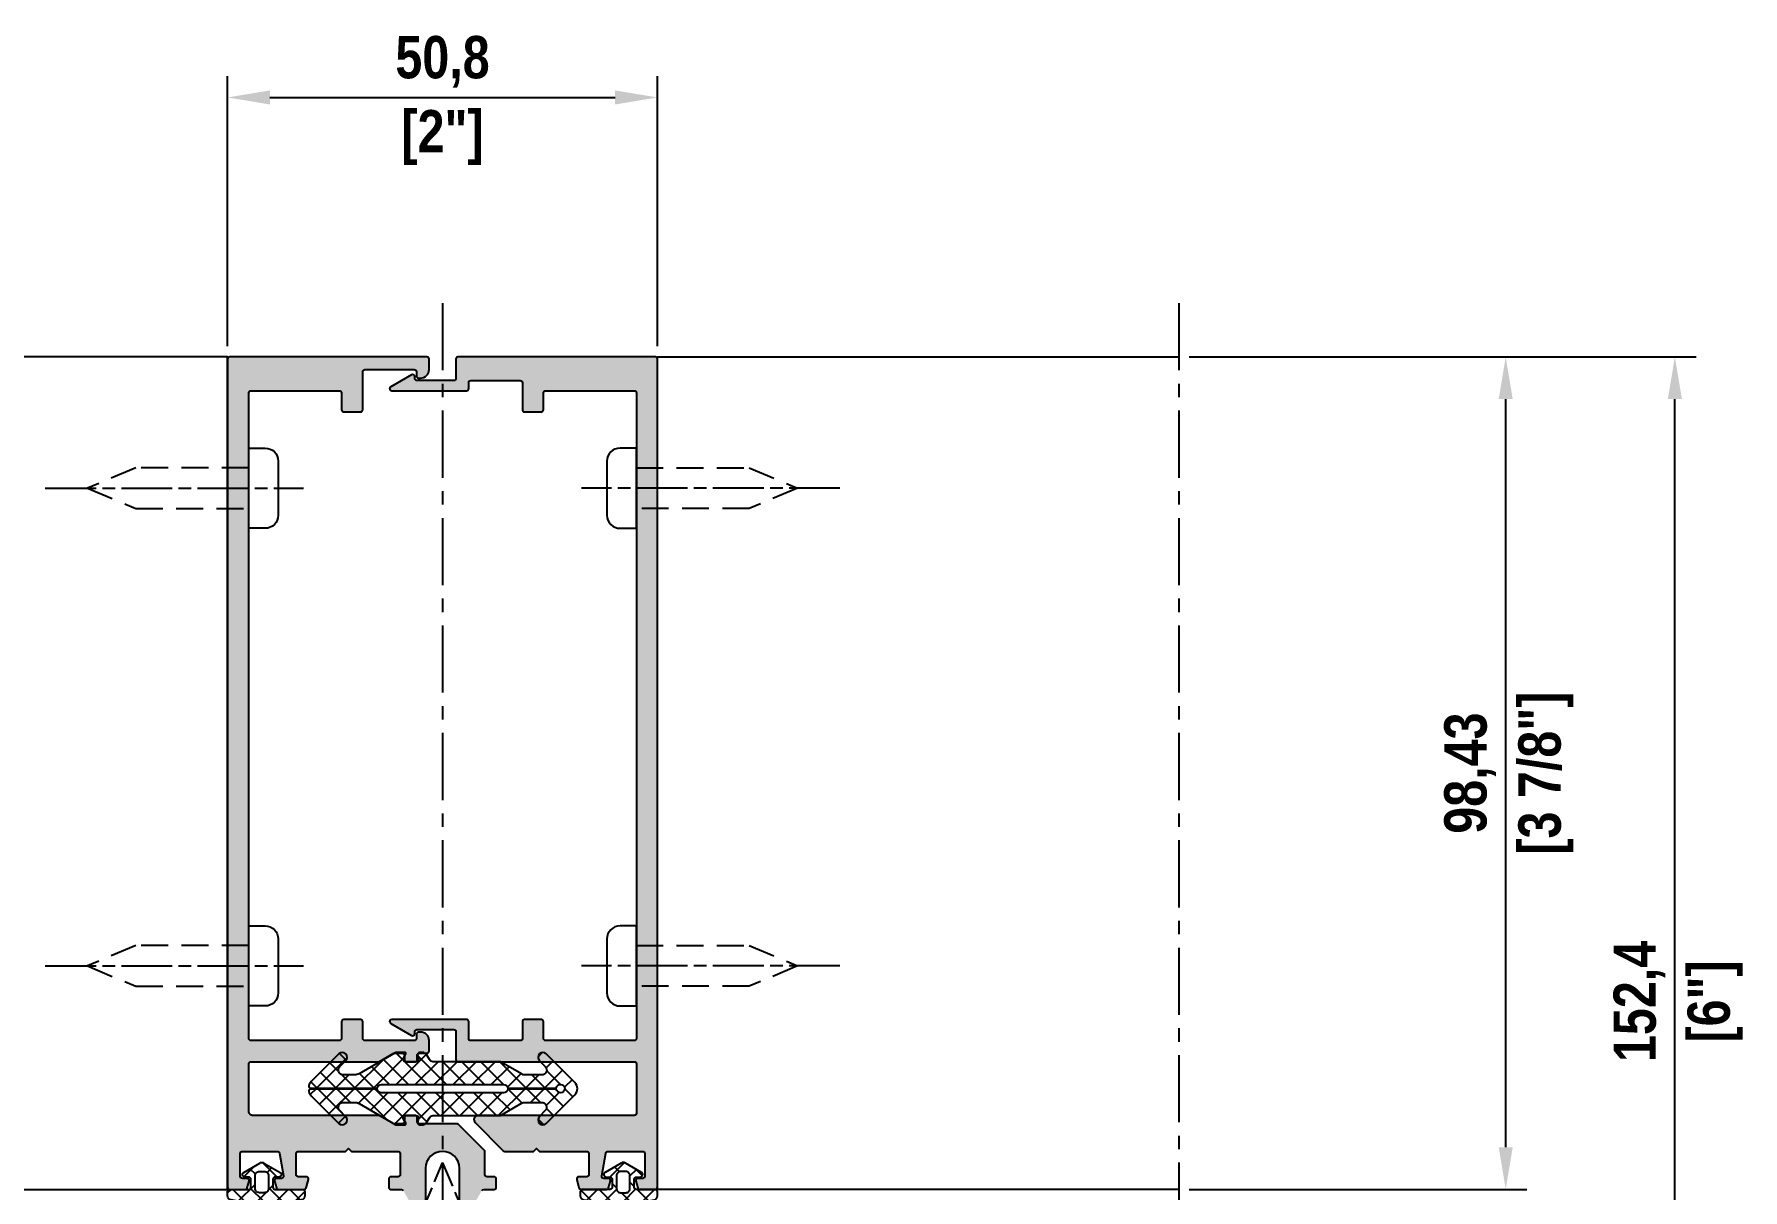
# Model space of a CAD drawing. Header units: millimetres. Extents: x -17234 to -8874, y -2869 to 1211.
# Drawn here: x -13308.9 to -13106.9, y -654.7 to -518.1 of the extents above; entities that cross this region are included whole.
import ezdxf

# ---------------------------------------------------------------- set-up
doc = ezdxf.new("R2010")
doc.units = ezdxf.units.MM
for name, pattern in [('ACAD_ISO07W100', [3, 0, -3]), ('AM_ISO02W050x2', [3.75, 3, -0.75]), ('AM_ISO08W050x2', [9, 6, -0.75, 1.5, -0.75]), ('CENTER', [50.8, 31.75, -6.35, 6.35, -6.35]), ('DASHED2', [9.525, 6.35, -3.175])]:
    doc.linetypes.add(name, pattern=pattern)
doc.layers.get('Defpoints').update_dxf_attribs({"linetype": 'ACAD_ISO07W100', "true_color": 0x105689})
for name, color, linetype in [('Centerline', 6, 'CENTER'), ('Dim', 5, 'Continuous'), ('Gasket EPDM', 32, 'Continuous'), ('Gasket Silicone', 20, 'Continuous'), ('Profile', 1, 'Continuous'), ('Profile View', 9, 'Continuous'), ('Screw', 9, 'Continuous')]:
    doc.layers.add(name, color=color, linetype=linetype)
doc.styles.add('TXT', font='techb___.ttf')
doc.dimstyles.new('ISO-25$0', dxfattribs={"dimtxt": 2.5, "dimasz": 2.5, "dimexe": 1.25, "dimexo": 0.625, "dimtad": 1, "dimtxsty": 'TXT', "dimcen": 2.5, "dimclrd": 5, "dimclre": 5, "dimclrt": 2, "dimadec": 0, "dimazin": 0, "dimtfac": 1, "dimtmove": 0, "dimatfit": 3, "dimfxl": 1, "dimarcsym": 0})

# ---------------------------------------------------------------- blocks, each defined once
blk = doc.blocks.new('*D39')
at = {"layer": 'Defpoints', "color": 0, "transparency": 16777216}
for p in [(-13173.6, -556.26), (-13134.96, -556.26), (-13173.6, -654.69)]:
    blk.add_point(p, dxfattribs=at)
at = {"layer": 'Dim', "color": 5, "lineweight": -2, "transparency": 16777216}
for p, q in [((-13172.35, -556.26), (-13132.46, -556.26)), ((-13134.96, -649.69), (-13134.96, -561.26)), ((-13172.35, -654.69), (-13132.46, -654.69))]:
    blk.add_line(p, q, dxfattribs=at)
at = {"layer": 'Dim', "color": 5, "transparency": 16777216}
for points in [[(-13135.79, -561.26), (-13134.13, -561.26), (-13134.96, -556.26)], [(-13135.79, -649.69), (-13134.13, -649.69), (-13134.96, -654.69)]]:
    blk.add_solid(points, dxfattribs=at)
at = {"layer": 'Dim', "color": 2, "transparency": 16777216, "char_height": 5, "attachment_point": 5, "rotation": 90, "style": 'TXT'}
for s, insert in [('[3 7/8"]', (-13130.21, -605.47)), ('98,43', (-13139.16, -605.47))]:
    blk.add_mtext(s, dxfattribs=dict(at, insert=insert))
blk = doc.blocks.new('*D40')
at = {"layer": 'Defpoints', "color": 0, "transparency": 16777216}
for p in [(-13173.6, -556.26), (-13114.97, -556.26), (-13236.7, -708.66)]:
    blk.add_point(p, dxfattribs=at)
at = {"layer": 'Dim', "color": 5, "lineweight": -2, "transparency": 16777216}
for p, q in [((-13172.35, -556.26), (-13112.47, -556.26)), ((-13114.97, -703.66), (-13114.97, -561.26)), ((-13235.45, -708.66), (-13112.47, -708.66))]:
    blk.add_line(p, q, dxfattribs=at)
at = {"layer": 'Dim', "color": 5, "transparency": 16777216}
for points in [[(-13115.8, -561.26), (-13114.14, -561.26), (-13114.97, -556.26)], [(-13115.8, -703.66), (-13114.14, -703.66), (-13114.97, -708.66)]]:
    blk.add_solid(points, dxfattribs=at)
at = {"layer": 'Dim', "color": 2, "transparency": 16777216, "char_height": 5, "attachment_point": 5, "rotation": 90, "style": 'TXT'}
for s, insert in [('152,4', (-13119.16, -632.46)), ('[6"]', (-13110.22, -632.46))]:
    blk.add_mtext(s, dxfattribs=dict(at, insert=insert))
blk = doc.blocks.new('*D57')
at = {"layer": 'Defpoints', "color": 0, "transparency": 16777216}
for p in [(-13235.2, -525.59), (-13286, -556.26), (-13235.2, -556.26)]:
    blk.add_point(p, dxfattribs=at)
at = {"layer": 'Dim', "color": 5, "lineweight": -2, "transparency": 16777216}
for p, q in [((-13286, -555.01), (-13286, -523.09)), ((-13235.2, -555.01), (-13235.2, -523.09)), ((-13281, -525.59), (-13240.2, -525.59))]:
    blk.add_line(p, q, dxfattribs=at)
at = {"layer": 'Dim', "color": 5, "transparency": 16777216}
for points in [[(-13281, -524.76), (-13281, -526.42), (-13286, -525.59)], [(-13240.2, -524.76), (-13240.2, -526.42), (-13235.2, -525.59)]]:
    blk.add_solid(points, dxfattribs=at)
at = {"layer": 'Dim', "color": 2, "transparency": 16777216, "char_height": 5, "attachment_point": 5, "style": 'TXT'}
for s, insert in [('50,8', (-13260.6, -521.39)), ('[2"]', (-13260.6, -530.34))]:
    blk.add_mtext(s, dxfattribs=dict(at, insert=insert))
blk = doc.blocks.new('MG - 01')
at = {"layer": 'Gasket EPDM', "ltscale": 0.5}
h = blk.add_hatch(dxfattribs=at)
h.set_pattern_fill('ANSI37', color=5, scale=0.5, style=0)
h.set_pattern_definition([(45, (16912.4464, 578.634), (-1.12253202, 1.12253202), []), (135, (16912.4464, 578.634), (-1.12253202, -1.12253202), [])])
edge = h.paths.add_edge_path()
edge.add_arc((6.62, -5.81), 1, 90, 120)
edge.add_line((6.12, -4.94), (1.84, -7.42))
edge.add_arc((1.69, -7.17), 0.286, 270, 300, ccw=False)
edge.add_line((1.69, -7.45), (0.7, -7.45))
edge.add_arc((0.7, -7.34), 0.115, 150, 270, ccw=False)
edge.add_line((0.6, -7.28), (0.88, -6.8))
edge.add_arc((0.63, -6.65), 0.286, 330, 450)
edge.add_line((0.63, -6.37), (-0.63, -6.37))
edge.add_arc((-0.63, -6.65), 0.286, 90, 195)
edge.add_line((-0.91, -6.73), (-0.8, -7.14))
edge.add_arc((-1.04, -7.2), 0.25, -90, 15, ccw=False)
edge.add_line((-1.04, -7.45), (-1.42, -7.45))
edge.add_arc((-1.42, -6.95), 0.5, 210, 270, ccw=False)
edge.add_line((-1.85, -7.2), (-2.19, -6.62))
edge.add_arc((-2.62, -6.87), 0.5, 30, 90)
edge.add_line((-2.62, -6.37), (-10.58, -6.37))
edge.add_line((-10.58, -6.37), (-13.15, -4.88))
edge.add_arc((-13.43, -5.38), 0.573, 60, 90)
edge.add_line((-13.43, -4.81), (-15.48, -4.81))
edge.add_arc((-15.48, -5.38), 0.573, 90, 225)
edge.add_line((-15.89, -5.78), (-15.2, -6.48))
edge.add_arc((-15.6, -6.88), 0.573, -135, 45, ccw=False)
edge.add_line((-16.01, -7.29), (-19.39, -3.9))
edge.add_arc((-18.67, -3.18), 1.01, 135.1663, 224.8337, ccw=False)
edge.add_line((-19.39, -2.47), (-16.01, 0.92))
edge.add_arc((-15.6, 0.52), 0.573, -45, 135, ccw=False)
edge.add_line((-15.2, 0.11), (-15.89, -0.58))
edge.add_arc((-15.48, -0.99), 0.573, 135, 270)
edge.add_line((-15.48, -1.56), (-13.43, -1.56))
edge.add_arc((-13.43, -0.99), 0.573, 270, 300)
edge.add_line((-13.15, -1.48), (-10.58, 0))
edge.add_line((-10.58, 0), (-2.62, 0))
edge.add_arc((-2.62, 0.5), 0.5, 270, 330)
edge.add_line((-2.19, 0.25), (-1.85, 0.84))
edge.add_arc((-1.42, 0.59), 0.5, 90, 150, ccw=False)
edge.add_line((-1.42, 1.09), (-1.04, 1.09))
edge.add_arc((-1.04, 0.84), 0.25, -15, 90, ccw=False)
edge.add_line((-0.8, 0.77), (-0.91, 0.36))
edge.add_arc((-0.63, 0.29), 0.286, 165, 270)
edge.add_line((-0.63, 0), (0.63, 0))
edge.add_arc((0.63, 0.29), 0.286, 270, 390)
edge.add_line((0.88, 0.43), (0.6, 0.92))
edge.add_arc((0.7, 0.97), 0.115, 90, 210, ccw=False)
edge.add_line((0.7, 1.09), (1.69, 1.09))
edge.add_arc((1.69, 0.8), 0.286, 60, 90, ccw=False)
edge.add_line((1.84, 1.05), (6.12, -1.43))
edge.add_arc((6.62, -0.56), 1, 240, 270)
edge.add_line((6.62, -1.56), (7.99, -1.56))
edge.add_arc((7.99, -0.99), 0.573, 270, 405)
edge.add_line((8.39, -0.58), (7.7, 0.11))
edge.add_arc((8.1, 0.52), 0.573, 45, 225, ccw=False)
edge.add_line((8.51, 0.92), (11.77, -2.34))
edge.add_arc((11.06, -3.05), 1, 12.819, 45, ccw=False)
edge.add_arc((11.79, -2.88), 0.25, -90, 12.819, ccw=False)
edge.add_line((11.79, -3.13), (3.96, -3.13))
edge.add_arc((3.47, -3.18), 0.498, 5.7392, 90)
edge.add_line((3.47, -2.69), (-10.97, -2.69))
edge.add_arc((-10.97, -3.18), 0.498, 90, 174.2608)
edge.add_line((-11.46, -3.13), (-17.19, -3.13))
edge.add_arc((-17.68, -3.18), 0.5, 5.7152, 354.2848)
edge.add_line((-17.19, -3.23), (-11.46, -3.23))
edge.add_arc((-10.97, -3.18), 0.498, 185.7392, 270)
edge.add_line((-10.97, -3.68), (3.47, -3.68))
edge.add_arc((3.47, -3.18), 0.498, 270, 354.2608)
edge.add_line((3.96, -3.23), (11.79, -3.23))
edge.add_arc((11.79, -3.48), 0.25, -12.819, 90, ccw=False)
edge.add_arc((11.06, -3.32), 1, 315, 347.181, ccw=False)
edge.add_line((11.77, -4.02), (8.51, -7.29))
edge.add_arc((8.1, -6.88), 0.573, 135, 315, ccw=False)
edge.add_line((7.7, -6.48), (8.39, -5.78))
edge.add_arc((7.99, -5.38), 0.573, 315, 450)
edge.add_line((7.99, -4.81), (6.62, -4.81))
blk.add_lwpolyline([(6.62, -4.81, 0.131652), (6.12, -4.94), (1.84, -7.42, -0.131652), (1.69, -7.45), (0.7, -7.45, -0.57735), (0.6, -7.28), (0.88, -6.8, 0.57735), (0.63, -6.37), (-0.63, -6.37, 0.493145), (-0.91, -6.73), (-0.8, -7.14, -0.493145), (-1.04, -7.45), (-1.42, -7.45, -0.267949), (-1.85, -7.2), (-2.19, -6.62, 0.267949), (-2.62, -6.37), (-10.58, -6.37), (-13.15, -4.88, 0.131652), (-13.43, -4.81), (-15.48, -4.81, 0.668179), (-15.89, -5.78), (-15.2, -6.48, -1), (-16.01, -7.29), (-19.39, -3.9, -0.412514), (-19.39, -2.47), (-16.01, 0.92, -1), (-15.2, 0.11), (-15.89, -0.58, 0.668179), (-15.48, -1.56), (-13.43, -1.56, 0.131652), (-13.15, -1.48), (-10.58, 0), (-2.62, 0, 0.267949), (-2.19, 0.25), (-1.85, 0.84, -0.267949), (-1.42, 1.09), (-1.04, 1.09, -0.493145), (-0.8, 0.77), (-0.91, 0.36, 0.493145), (-0.63, 0), (0.63, 0, 0.57735), (0.88, 0.43), (0.6, 0.92, -0.57735), (0.7, 1.09), (1.69, 1.09, -0.131652), (1.84, 1.05), (6.12, -1.43, 0.131652), (6.62, -1.56), (7.99, -1.56), (7.99, -1.56, 0.668179), (8.39, -0.58), (7.7, 0.11, -1), (8.51, 0.92), (11.77, -2.34, -0.141346), (12.04, -2.83, -0.481369), (11.79, -3.13), (3.96, -3.13, 0.38517), (3.47, -2.69), (-10.97, -2.69, 0.38517), (-11.46, -3.13), (-17.19, -3.13, 20.033816), (-17.19, -3.23), (-11.46, -3.23, 0.38517), (-10.97, -3.68), (3.47, -3.68, 0.38517), (3.96, -3.23), (11.79, -3.23, -0.481369), (12.04, -3.54, -0.141346), (11.77, -4.02), (8.51, -7.29, -1), (7.7, -6.48), (8.39, -5.78, 0.668179), (7.99, -4.81), (7.99, -4.81)], format="xyb", close=True, dxfattribs=at)
blk = doc.blocks.new('GG - 01')
at = {"layer": 'Gasket EPDM', "ltscale": 0.5}
h = blk.add_hatch(dxfattribs=at)
h.set_pattern_fill('ANSI37', color=5, scale=0.5, style=0)
h.set_pattern_definition([(45, (16923.136, 487.5036), (-1.12253202, 1.12253202), []), (135, (16923.136, 487.5036), (-1.12253202, -1.12253202), [])])
edge = h.paths.add_edge_path(flags=16)
edge.add_arc((-2.46, -4.83), 1, -90, 0, ccw=False)
edge.add_line((-2.46, -5.83), (-4.47, -5.83))
edge.add_arc((-4.47, -4.83), 1, 180, 270, ccw=False)
edge.add_line((-5.47, -4.83), (-5.47, -3.8))
edge.add_arc((-4.47, -3.8), 1, 90, 180, ccw=False)
edge.add_line((-4.47, -2.8), (-2.46, -2.8))
edge.add_arc((-2.46, -3.8), 1, 0, 90, ccw=False)
edge.add_line((-1.46, -3.8), (-1.46, -4.83))
edge = h.paths.add_edge_path()
edge.add_arc((-8, -7.46), 0.5, 300, 420)
edge.add_line((-7.75, -7.03), (-8.48, -6.6))
edge.add_arc((-8.23, -6.17), 0.5, 120, 240, ccw=False)
edge.add_line((-8.48, -5.74), (-7.75, -5.31))
edge.add_arc((-8, -4.88), 0.5, 300, 420)
edge.add_line((-7.75, -4.45), (-8.48, -4.03))
edge.add_arc((-8.23, -3.59), 0.5, 120, 240, ccw=False)
edge.add_line((-8.48, -3.16), (-7.75, -2.74))
edge.add_arc((-8, -2.3), 0.5, 300, 420)
edge.add_line((-7.75, -1.87), (-8.87, -1.22))
edge.add_arc((-8.75, -1), 0.25, 180, 240, ccw=False)
edge.add_line((-9, -1), (-9, 0))
edge.add_arc((-8.5, 0), 0.5, 75, 180, ccw=False)
edge.add_line((-8.37, 0.48), (-7.53, 0.26))
edge.add_arc((-7.47, 0.5), 0.25, 255, 270)
edge.add_line((-7.47, 0.25), (-1.91, 0.25))
edge.add_arc((-1.91, 0), 0.25, 0, 90, ccw=False)
edge.add_line((-1.66, 0), (-1.66, -1.36))
edge.add_arc((-1.56, -1.36), 0.1, 180, 350)
edge.add_line((-1.46, -1.37), (-1.24, -0.16))
edge.add_arc((-0.75, -0.25), 0.5, 90, 170, ccw=False)
edge.add_line((-0.75, 0.25), (-0.25, 0.25))
edge.add_arc((-0.25, 0), 0.25, 0, 90, ccw=False)
edge.add_line((0, 0), (0, -2.25))
edge.add_arc((0.25, -2.25), 0.25, 180, 270)
edge.add_line((0.25, -2.5), (1.2, -2.5))
edge.add_arc((1.2, -2.24), 0.258, 269.7084, 358.2435)
edge.add_line((1.46, -2.25), (1.46, -1.8))
edge.add_arc((1.76, -1.8), 0.3, 30, 180, ccw=False)
edge.add_line((2.02, -1.65), (3.12, -3.55))
edge.add_arc((2.69, -3.8), 0.5, -30, 30, ccw=False)
edge.add_line((3.12, -4.05), (2.02, -5.95))
edge.add_arc((1.76, -5.8), 0.3, 180, 330, ccw=False)
edge.add_line((1.46, -5.8), (1.46, -5.35))
edge.add_arc((1.2, -5.36), 0.258, 1.7565, 90.2916)
edge.add_line((1.2, -5.1), (0.25, -5.1))
edge.add_arc((0.25, -5.35), 0.25, 90, 180)
edge.add_line((0, -5.35), (0, -8.63))
edge.add_arc((-0.25, -8.63), 0.25, -90, 0, ccw=False)
edge.add_line((-0.25, -8.88), (-0.75, -8.88))
edge.add_arc((-0.75, -8.38), 0.5, 190, 270, ccw=False)
edge.add_line((-1.24, -8.46), (-1.46, -7.25))
edge.add_arc((-1.56, -7.27), 0.1, 10, 180)
edge.add_line((-1.66, -7.27), (-1.66, -8.63))
edge.add_arc((-1.91, -8.63), 0.25, -90, 0, ccw=False)
edge.add_line((-1.91, -8.88), (-5.1, -8.88))
edge.add_arc((-5.1, -9.38), 0.5, 90, 180)
edge.add_line((-5.6, -9.38), (-5.6, -16.31))
edge.add_arc((-7.8, -16.31), 2.2, 300, 360, ccw=False)
edge.add_line((-6.7, -18.21), (-7.58, -18.72))
edge.add_arc((-7.88, -18.2), 0.6, 120, 300, ccw=False)
edge.add_line((-8.18, -17.68), (-7.3, -17.17))
edge.add_arc((-7.8, -16.31), 1, 300, 360)
edge.add_line((-6.8, -16.31), (-6.8, -9.38))
edge.add_arc((-7.3, -9.38), 0.5, 360, 450)
edge.add_line((-7.3, -8.88), (-7.32, -8.88))
edge.add_arc((-7.32, -9.38), 0.5, 90, 120)
edge.add_line((-7.57, -8.94), (-8.25, -9.33))
edge.add_arc((-8.5, -8.9), 0.5, 120, 300, ccw=False)
edge.add_line((-8.75, -8.47), (-7.75, -7.89))
edge = h.paths.add_edge_path(flags=16)
edge.add_arc((1.62, -4.1), 0.5, -90, 0, ccw=False)
edge.add_line((1.62, -4.6), (0.11, -4.6))
edge.add_arc((0.11, -4.1), 0.5, 180, 270, ccw=False)
edge.add_line((-0.39, -4.1), (-0.39, -3.5))
edge.add_arc((0.11, -3.5), 0.5, 90, 180, ccw=False)
edge.add_line((0.11, -3), (1.62, -3))
edge.add_arc((1.62, -3.5), 0.5, 0, 90, ccw=False)
edge.add_line((2.12, -3.5), (2.12, -4.1))
blk.add_lwpolyline([(-7.75, -7.89, 0.57735), (-7.75, -7.03), (-8.48, -6.6, -0.57735), (-8.48, -5.74), (-7.75, -5.31, 0.57735), (-7.75, -4.45), (-8.48, -4.03, -0.57735), (-8.48, -3.16), (-7.75, -2.74, 0.57735), (-7.75, -1.87), (-8.87, -1.22, -0.267949), (-9, -1), (-9, 0), (-9, 0, -0.493145), (-8.37, 0.48), (-7.53, 0.26, 0.065543), (-7.47, 0.25), (-1.91, 0.25, -0.414214), (-1.66, 0), (-1.66, -1.36, 0.916331), (-1.46, -1.37), (-1.24, -0.16, -0.36397), (-0.75, 0.25), (-0.25, 0.25, -0.414214), (0, 0), (0, -2.25, 0.414214), (0.25, -2.5), (1.2, -2.5, 0.406745), (1.46, -2.25), (1.46, -1.8, -0.767327), (2.02, -1.65), (3.12, -3.55, -0.267949), (3.12, -4.05), (2.02, -5.95, -0.767327), (1.46, -5.8), (1.46, -5.35, 0.406745), (1.2, -5.1), (0.25, -5.1, 0.414214), (0, -5.35), (0, -8.63, -0.414214), (-0.25, -8.88), (-0.75, -8.88, -0.36397), (-1.24, -8.46), (-1.46, -7.25, 0.916331), (-1.66, -7.27), (-1.66, -8.63, -0.414214), (-1.91, -8.88), (-5.1, -8.88, 0.414214), (-5.6, -9.38), (-5.6, -16.31, -0.267949), (-6.7, -18.21), (-7.58, -18.72, -1), (-8.18, -17.68), (-7.3, -17.17, 0.267949), (-6.8, -16.31), (-6.8, -9.38, 0.414214), (-7.3, -8.88), (-7.32, -8.88, 0.131652), (-7.57, -8.94), (-8.25, -9.33, -1), (-8.75, -8.47), (-8.75, -8.47), (-7.75, -7.89, 0.267949)], format="xyb", dxfattribs=at)
for points in [[(-1.46, -4.83, -0.414214), (-2.46, -5.83), (-4.47, -5.83, -0.414214), (-5.47, -4.83), (-5.47, -3.8, -0.414214), (-4.47, -2.8), (-2.46, -2.8, -0.414214), (-1.46, -3.8)], [(2.12, -4.1, -0.414214), (1.62, -4.6), (0.11, -4.6, -0.414214), (-0.39, -4.1), (-0.39, -3.5, -0.414214), (0.11, -3), (1.62, -3, -0.414214), (2.12, -3.5)]]:
    blk.add_lwpolyline(points, format="xyb", close=True, dxfattribs=at)

msp = doc.modelspace()

# ---------------------------------------------------------------- hatches: boundary and pattern name
at = {"layer": 'Gasket Silicone', "ltscale": 0.5}
h = msp.add_hatch(color=1, dxfattribs=at)
h.dxf.hatch_style = 1
edge = h.paths.add_edge_path()
edge.add_line((-13272.062, -650.186), (-13271.709, -649.832))
edge.add_line((-13271.709, -649.832), (-13271.355, -650.186))
edge.add_arc((-13271.355, -649.936), 0.25, 269.98645, 270)
edge.add_line((-13271.355, -650.186), (-13265.846, -650.186))
edge.add_arc((-13265.846, -650.436), 0.25, 0, 90, ccw=False)
edge.add_line((-13265.596, -650.436), (-13265.596, -652.936))
edge.add_arc((-13265.846, -652.936), 0.25, -90, 0, ccw=False)
edge.add_line((-13265.846, -653.186), (-13266.696, -653.186))
edge.add_arc((-13266.696, -653.436), 0.25, 90, 180)
edge.add_line((-13266.946, -653.436), (-13266.946, -654.436))
edge.add_arc((-13266.696, -654.436), 0.25, 180, 270)
edge.add_line((-13266.696, -654.686), (-13265.458, -654.686))
edge.add_arc((-13265.458, -654.936), 0.25, 30, 90, ccw=False)
edge.add_line((-13265.241, -654.811), (-13264.612, -655.9))
edge.add_arc((-13264.829, -656.025), 0.25, 0, 30, ccw=False)
edge.add_line((-13264.579, -656.025), (-13264.579, -656.913))
edge.add_arc((-13264.829, -656.913), 0.25, -90, 0, ccw=False)
edge.add_line((-13264.829, -657.163), (-13264.946, -657.163))
edge.add_arc((-13264.946, -657.413), 0.25, 90, 180)
edge.add_line((-13265.196, -657.413), (-13265.196, -663.472))
edge.add_arc((-13264.946, -663.472), 0.25, 180, 210)
edge.add_line((-13265.163, -663.597), (-13264.612, -664.55))
edge.add_arc((-13264.829, -664.675), 0.25, 0, 30, ccw=False)
edge.add_line((-13264.579, -664.675), (-13264.579, -665.56))
edge.add_arc((-13264.829, -665.56), 0.25, -90, 0, ccw=False)
edge.add_line((-13264.829, -665.81), (-13264.929, -665.81))
edge.add_arc((-13264.929, -666.06), 0.25, 90, 180)
edge.add_line((-13265.179, -666.06), (-13265.179, -667.054))
edge.add_arc((-13264.929, -667.054), 0.25, 180, 210.00001)
edge.add_line((-13265.145, -667.179), (-13264.145, -668.911))
edge.add_arc((-13263.929, -668.786), 0.25, 210, 270)
edge.add_line((-13263.929, -669.036), (-13260.95, -669.036))
edge.add_line((-13260.95, -669.036), (-13260.596, -668.682))
edge.add_line((-13260.596, -668.682), (-13260.242, -669.036))
edge.add_line((-13260.242, -669.036), (-13257.263, -669.036))
edge.add_arc((-13257.263, -668.786), 0.25, 270, 330)
edge.add_line((-13257.047, -668.911), (-13256.047, -667.179))
edge.add_arc((-13256.263, -667.054), 0.25, 330, 360)
edge.add_line((-13256.013, -667.054), (-13256.013, -666.06))
edge.add_arc((-13256.263, -666.06), 0.25, 0, 90)
edge.add_line((-13256.263, -665.81), (-13256.363, -665.81))
edge.add_arc((-13256.363, -665.56), 0.25, 180, 270, ccw=False)
edge.add_line((-13256.613, -665.56), (-13256.613, -664.672))
edge.add_arc((-13256.363, -664.672), 0.25, 150, 180, ccw=False)
edge.add_line((-13256.58, -664.547), (-13256.03, -663.594))
edge.add_arc((-13256.246, -663.469), 0.25, 330, 360)
edge.add_line((-13255.996, -663.469), (-13255.996, -657.413))
edge.add_arc((-13256.246, -657.413), 0.25, 0, 90)
edge.add_line((-13256.246, -657.163), (-13256.363, -657.163))
edge.add_arc((-13256.363, -656.913), 0.25, 180, 270, ccw=False)
edge.add_line((-13256.613, -656.913), (-13256.613, -656.025))
edge.add_arc((-13256.363, -656.025), 0.25, 150, 180, ccw=False)
edge.add_line((-13256.58, -655.9), (-13255.951, -654.811))
edge.add_arc((-13255.735, -654.936), 0.25, 90, 150, ccw=False)
edge.add_line((-13255.735, -654.686), (-13254.496, -654.686))
edge.add_arc((-13254.496, -654.436), 0.25, 270, 360)
edge.add_line((-13254.246, -654.436), (-13254.246, -653.436))
edge.add_arc((-13254.496, -653.436), 0.25, 0, 90)
edge.add_line((-13254.496, -653.186), (-13255.346, -653.186))
edge.add_arc((-13255.346, -652.936), 0.25, 180, 270, ccw=False)
edge.add_line((-13255.596, -652.936), (-13255.594, -650.216))
edge.add_arc((-13255.844, -650.215), 0.25, 359.94922, 405)
edge.add_line((-13255.667, -650.039), (-13258.697, -647.009))
edge.add_arc((-13258.873, -647.186), 0.25, 45, 90)
edge.add_line((-13258.873, -646.936), (-13263.346, -646.936))
edge.add_arc((-13263.324, -646.664), 0.273, 181.95567, 265.27416, ccw=False)
edge.add_line((-13263.596, -646.673), (-13263.596, -646.186))
edge.add_arc((-13263.846, -646.186), 0.25, 360, 450)
edge.add_line((-13263.846, -645.936), (-13264.846, -645.936))
edge.add_arc((-13264.846, -646.186), 0.25, 90, 180)
edge.add_line((-13265.096, -646.186), (-13265.096, -646.673))
edge.add_arc((-13265.368, -646.664), 0.273, 274.72584, 358.04433, ccw=False)
edge.add_line((-13265.346, -646.936), (-13266.313, -646.936))
edge.add_arc((-13266.313, -646.686), 0.25, 240, 269.93126, ccw=False)
edge.add_line((-13266.438, -646.902), (-13268.054, -645.969))
edge.add_arc((-13268.179, -646.186), 0.25, 60, 90)
edge.add_line((-13268.179, -645.936), (-13282.996, -645.936))
edge.add_arc((-13282.996, -645.436), 0.5, 180, 270, ccw=False)
edge.add_line((-13283.496, -645.436), (-13283.496, -639.836))
edge.add_arc((-13283.246, -639.836), 0.25, 90, 180, ccw=False)
edge.add_line((-13283.246, -639.586), (-13268.179, -639.586))
edge.add_arc((-13268.179, -639.336), 0.25, 270.00023, 299.99992)
edge.add_line((-13268.054, -639.552), (-13266.438, -638.619))
edge.add_arc((-13266.313, -638.836), 0.25, 90.06874, 120, ccw=False)
edge.add_line((-13266.313, -638.586), (-13265.346, -638.586))
edge.add_arc((-13265.355, -638.844), 0.259, -0.86663, 88.09646, ccw=False)
edge.add_line((-13265.096, -638.848), (-13265.096, -639.336))
edge.add_arc((-13264.846, -639.336), 0.25, 180, 270)
edge.add_line((-13264.846, -639.586), (-13263.846, -639.586))
edge.add_arc((-13263.846, -639.336), 0.25, 270, 360)
edge.add_line((-13263.596, -639.336), (-13263.596, -638.836))
edge.add_arc((-13263.346, -638.836), 0.25, 90, 180, ccw=False)
edge.add_line((-13263.346, -638.586), (-13262.434, -638.586))
edge.add_arc((-13262.434, -638.336), 0.25, 270, 360)
edge.add_line((-13262.184, -638.336), (-13262.184, -637.086))
edge.add_arc((-13263.184, -637.086), 1, 0, 90)
edge.add_line((-13263.184, -636.086), (-13263.434, -636.086))
edge.add_arc((-13263.434, -636.336), 0.25, 90, 180)
edge.add_line((-13263.684, -636.336), (-13263.684, -636.836))
edge.add_arc((-13263.934, -636.836), 0.25, -90, 0, ccw=False)
edge.add_line((-13263.934, -637.086), (-13269.774, -637.086))
edge.add_arc((-13269.774, -636.836), 0.25, 180, 270, ccw=False)
edge.add_line((-13270.024, -636.836), (-13270.024, -634.848))
edge.add_arc((-13270.274, -634.848), 0.25, 0, 90)
edge.add_line((-13270.274, -634.598), (-13272.274, -634.598))
edge.add_arc((-13272.274, -634.848), 0.25, 90, 180)
edge.add_line((-13272.524, -634.848), (-13272.524, -636.836))
edge.add_arc((-13272.774, -636.836), 0.25, -90, 0, ccw=False)
edge.add_line((-13272.774, -637.086), (-13283.246, -637.086))
edge.add_arc((-13283.246, -636.836), 0.25, 180, 270, ccw=False)
edge.add_line((-13283.496, -636.836), (-13283.496, -560.511))
edge.add_arc((-13283.246, -560.511), 0.25, 90, 180, ccw=False)
edge.add_line((-13283.246, -560.261), (-13272.774, -560.261))
edge.add_arc((-13272.774, -560.511), 0.25, 0, 90, ccw=False)
edge.add_line((-13272.524, -560.511), (-13272.524, -562.511))
edge.add_arc((-13272.274, -562.511), 0.25, 180, 270)
edge.add_line((-13272.274, -562.761), (-13270.274, -562.761))
edge.add_arc((-13270.274, -562.511), 0.25, 270, 360)
edge.add_line((-13270.024, -562.511), (-13270.024, -558.011))
edge.add_arc((-13269.774, -558.011), 0.25, 90, 180, ccw=False)
edge.add_line((-13269.774, -557.761), (-13263.934, -557.761))
edge.add_arc((-13263.934, -558.011), 0.25, 0, 90, ccw=False)
edge.add_line((-13263.684, -558.011), (-13263.684, -558.511))
edge.add_arc((-13263.434, -558.511), 0.25, 180, 270)
edge.add_line((-13263.434, -558.761), (-13263.184, -558.761))
edge.add_arc((-13263.184, -557.761), 1, 270, 360)
edge.add_line((-13262.184, -557.761), (-13262.184, -556.511))
edge.add_arc((-13262.434, -556.511), 0.25, 0, 90)
edge.add_line((-13262.434, -556.261), (-13285.746, -556.261))
edge.add_arc((-13285.746, -556.511), 0.25, 90, 180)
edge.add_line((-13285.996, -556.511), (-13285.996, -654.436))
edge.add_arc((-13285.746, -654.436), 0.25, 180, 270)
edge.add_line((-13285.746, -654.686), (-13283.91, -654.686))
edge.add_arc((-13283.91, -654.436), 0.25, 270, 345)
edge.add_line((-13283.669, -654.5), (-13283.455, -653.7))
edge.add_arc((-13283.696, -653.636), 0.25, 345, 450)
edge.add_line((-13283.696, -653.386), (-13284.246, -653.386))
edge.add_arc((-13284.246, -653.136), 0.25, 180, 270, ccw=False)
edge.add_line((-13284.496, -653.136), (-13284.496, -650.436))
edge.add_arc((-13284.246, -650.436), 0.25, 90, 180, ccw=False)
edge.add_line((-13284.246, -650.186), (-13280.122, -650.186))
edge.add_arc((-13280.122, -650.436), 0.25, 10, 90, ccw=False)
edge.add_line((-13279.876, -650.392), (-13279.4, -653.092))
edge.add_arc((-13279.646, -653.136), 0.25, -90, 10, ccw=False)
edge.add_line((-13279.646, -653.386), (-13280.196, -653.386))
edge.add_arc((-13280.196, -653.636), 0.25, 90, 195)
edge.add_line((-13280.438, -653.7), (-13280.223, -654.5))
edge.add_arc((-13279.982, -654.436), 0.25, 195, 270)
edge.add_line((-13279.982, -654.686), (-13276.96, -654.686))
edge.add_arc((-13276.96, -654.436), 0.25, 270, 307.5)
edge.add_arc((-13276.96, -654.436), 0.25, 307.5, 345.00003)
edge.add_line((-13276.719, -654.5), (-13276.451, -653.5))
edge.add_arc((-13276.692, -653.436), 0.25, 345.00003, 449.99996)
edge.add_line((-13276.692, -653.186), (-13277.646, -653.186))
edge.add_arc((-13277.646, -652.936), 0.25, 180, 270, ccw=False)
edge.add_line((-13277.896, -652.936), (-13277.896, -650.436))
edge.add_arc((-13277.646, -650.436), 0.25, 90, 180, ccw=False)
edge.add_line((-13277.646, -650.186), (-13272.062, -650.186))
edge.add_line((-13272.062, -650.186), (-13272.062, -650.186))
edge = h.paths.add_edge_path(flags=16)
edge.add_arc((-13260.596, -652.189), 2.003, 0.66262, 179.48584)
edge.add_line((-13262.599, -652.171), (-13262.596, -663.773))
edge.add_arc((-13262.096, -663.773), 0.5, 180, 270)
edge.add_line((-13262.096, -664.273), (-13260.596, -664.273))
edge.add_line((-13260.596, -664.273), (-13259.096, -664.273))
edge.add_arc((-13259.096, -663.773), 0.5, 270, 360)
edge.add_line((-13258.596, -663.773), (-13258.593, -652.166))
h = msp.add_hatch(color=1, dxfattribs=at)
h.dxf.hatch_style = 1
edge = h.paths.add_edge_path()
edge.add_line((-13249.837, -650.186), (-13249.483, -649.832))
edge.add_line((-13249.483, -649.832), (-13249.13, -650.186))
edge.add_line((-13249.13, -650.186), (-13243.546, -650.186))
edge.add_arc((-13243.546, -650.436), 0.25, 0, 90, ccw=False)
edge.add_line((-13243.296, -650.436), (-13243.296, -652.936))
edge.add_arc((-13243.546, -652.936), 0.25, -90, 0, ccw=False)
edge.add_line((-13243.546, -653.186), (-13244.5, -653.186))
edge.add_arc((-13244.5, -653.436), 0.25, 90.00004, 194.99997)
edge.add_line((-13244.741, -653.5), (-13244.473, -654.5))
edge.add_arc((-13244.232, -654.436), 0.25, 194.99997, 232.5)
edge.add_arc((-13244.232, -654.436), 0.25, 232.5, 270)
edge.add_line((-13244.232, -654.686), (-13241.21, -654.686))
edge.add_arc((-13241.21, -654.436), 0.25, 270, 345)
edge.add_line((-13240.969, -654.5), (-13240.755, -653.7))
edge.add_arc((-13240.996, -653.636), 0.25, 345, 450)
edge.add_line((-13240.996, -653.386), (-13241.546, -653.386))
edge.add_arc((-13241.546, -653.136), 0.25, 170, 270, ccw=False)
edge.add_line((-13241.792, -653.092), (-13241.316, -650.392))
edge.add_arc((-13241.07, -650.436), 0.25, 90, 170, ccw=False)
edge.add_line((-13241.07, -650.186), (-13236.946, -650.186))
edge.add_arc((-13236.946, -650.436), 0.25, 0, 90, ccw=False)
edge.add_line((-13236.696, -650.436), (-13236.696, -653.136))
edge.add_arc((-13236.946, -653.136), 0.25, -90, 0, ccw=False)
edge.add_line((-13236.946, -653.386), (-13237.496, -653.386))
edge.add_arc((-13237.496, -653.636), 0.25, 90, 195)
edge.add_line((-13237.738, -653.7), (-13237.523, -654.5))
edge.add_arc((-13237.282, -654.436), 0.25, 195, 270)
edge.add_line((-13237.282, -654.686), (-13235.446, -654.686))
edge.add_arc((-13235.446, -654.436), 0.25, 270, 360)
edge.add_line((-13235.196, -654.436), (-13235.196, -556.511))
edge.add_arc((-13235.446, -556.511), 0.25, 0, 90)
edge.add_line((-13235.446, -556.261), (-13258.759, -556.261))
edge.add_arc((-13258.759, -556.511), 0.25, 90, 180)
edge.add_line((-13259.009, -556.511), (-13259.009, -558.811))
edge.add_arc((-13259.259, -558.811), 0.25, -90, 0, ccw=False)
edge.add_line((-13259.259, -559.061), (-13263.634, -559.061))
edge.add_arc((-13263.634, -558.811), 0.25, 180, 270, ccw=False)
edge.add_line((-13263.884, -558.811), (-13263.884, -558.587))
edge.add_arc((-13264.134, -558.587), 0.25, 0, 120)
edge.add_line((-13264.259, -558.371), (-13266.724, -559.794))
edge.add_arc((-13266.599, -560.011), 0.25, 120, 270)
edge.add_line((-13266.599, -560.261), (-13257.759, -560.261))
edge.add_arc((-13257.759, -560.011), 0.25, 270, 360)
edge.add_line((-13257.509, -560.011), (-13257.509, -559.311))
edge.add_arc((-13257.259, -559.311), 0.25, 90, 180, ccw=False)
edge.add_line((-13257.259, -559.061), (-13251.418, -559.061))
edge.add_arc((-13251.418, -559.311), 0.25, 0, 90, ccw=False)
edge.add_line((-13251.168, -559.311), (-13251.168, -562.511))
edge.add_arc((-13250.918, -562.511), 0.25, 180, 270)
edge.add_line((-13250.918, -562.761), (-13248.918, -562.761))
edge.add_arc((-13248.918, -562.511), 0.25, 270, 360)
edge.add_line((-13248.668, -562.511), (-13248.668, -560.511))
edge.add_arc((-13248.418, -560.511), 0.25, 90, 180, ccw=False)
edge.add_line((-13248.418, -560.261), (-13237.946, -560.261))
edge.add_arc((-13237.946, -560.511), 0.25, 0, 90, ccw=False)
edge.add_line((-13237.696, -560.511), (-13237.696, -636.836))
edge.add_arc((-13237.946, -636.836), 0.25, -90, 0, ccw=False)
edge.add_line((-13237.946, -637.086), (-13248.418, -637.086))
edge.add_arc((-13248.418, -636.836), 0.25, 180, 270, ccw=False)
edge.add_line((-13248.668, -636.836), (-13248.668, -634.848))
edge.add_arc((-13248.918, -634.848), 0.25, 0, 90)
edge.add_line((-13248.918, -634.598), (-13250.918, -634.598))
edge.add_arc((-13250.918, -634.848), 0.25, 90, 180)
edge.add_line((-13251.168, -634.848), (-13251.168, -636.848))
edge.add_arc((-13251.418, -636.848), 0.25, -90, 0, ccw=False)
edge.add_line((-13251.418, -637.098), (-13257.259, -637.098))
edge.add_arc((-13257.259, -636.848), 0.25, 180, 270, ccw=False)
edge.add_line((-13257.509, -636.848), (-13257.509, -634.836))
edge.add_arc((-13257.759, -634.836), 0.25, 0, 90)
edge.add_line((-13257.759, -634.586), (-13266.599, -634.586))
edge.add_arc((-13266.599, -634.836), 0.25, 90, 240)
edge.add_line((-13266.724, -635.052), (-13264.259, -636.476))
edge.add_arc((-13264.134, -636.259), 0.25, 240, 360)
edge.add_line((-13263.884, -636.259), (-13263.884, -636.036))
edge.add_arc((-13263.634, -636.036), 0.25, 90, 180, ccw=False)
edge.add_line((-13263.634, -635.786), (-13259.259, -635.786))
edge.add_arc((-13259.259, -636.036), 0.25, 0, 90, ccw=False)
edge.add_line((-13259.009, -636.036), (-13259.009, -639.336))
edge.add_arc((-13258.759, -639.336), 0.25, 180, 270)
edge.add_line((-13258.759, -639.586), (-13237.946, -639.586))
edge.add_arc((-13237.946, -639.836), 0.25, 0, 90, ccw=False)
edge.add_line((-13237.696, -639.836), (-13237.696, -645.686))
edge.add_arc((-13237.946, -645.686), 0.25, -90, 0, ccw=False)
edge.add_line((-13237.946, -645.936), (-13256.389, -645.936))
edge.add_arc((-13256.389, -646.436), 0.5, 90, 225)
edge.add_line((-13256.742, -646.789), (-13253.419, -650.112))
edge.add_arc((-13253.242, -649.936), 0.25, 225, 270)
edge.add_line((-13253.242, -650.186), (-13249.837, -650.186))

# ---------------------------------------------------------------- linework, layer by layer
at = {"ltscale": 0.5}
msp.add_arc((-13260.596, -650.937), 5.001, 178.88618, 181.11382, dxfattribs=at)
at = {"layer": 'Centerline', "linetype": 'AM_ISO08W050x2'}
for p, q in [((-13307.546, -571.786), (-13277.016, -571.786)), ((-13213.646, -571.786), (-13244.176, -571.786)), ((-13307.546, -628.261), (-13277.016, -628.261)), ((-13213.646, -628.261), (-13244.176, -628.261))]:
    msp.add_line(p, q, dxfattribs=at)
at = {"layer": 'Centerline', "ltscale": 0.25}
for points in [[(-13260.596, -549.911), (-13260.596, -712.161)], [(-13173.596, -549.911), (-13173.596, -712.161)]]:
    msp.add_lwpolyline(points, dxfattribs=at)
at = {"layer": 'Profile', "ltscale": 0.5}
for p, q in [((-13271.885, -650.112), (-13271.885, -650.112)), ((-13271.532, -650.112), (-13271.532, -650.112)), ((-13249.66, -650.112), (-13249.66, -650.112)), ((-13249.307, -650.112), (-13249.307, -650.112))]:
    msp.add_line(p, q, dxfattribs=at)
at = {"layer": 'Profile', "color": 9, "ltscale": 0.5}
msp.add_lwpolyline([(-13255.951, -654.811, -0.2679492), (-13255.735, -654.686), (-13254.496, -654.686, 0.4142136), (-13254.246, -654.436), (-13254.246, -653.436, 0.4142136), (-13254.496, -653.186), (-13255.346, -653.186, -0.4142136), (-13255.596, -652.936), (-13255.594, -650.216, 0.1991427), (-13255.667, -650.039), (-13258.697, -647.009, 0.1989124), (-13258.873, -646.936), (-13263.346, -646.936, -0.3804561), (-13263.596, -646.673), (-13263.596, -646.186, 0.4142136), (-13263.846, -645.936), (-13264.846, -645.936, 0.4142136), (-13265.096, -646.186), (-13265.096, -646.673, -0.3804561), (-13265.346, -646.936), (-13266.313, -646.936, -0.1313474), (-13266.438, -646.902), (-13268.054, -645.969, 0.1316525), (-13268.179, -645.936), (-13282.996, -645.936, -0.4142136), (-13283.496, -645.436), (-13283.496, -639.836, -0.4142136), (-13283.246, -639.586), (-13268.179, -639.586, 0.1316511), (-13268.054, -639.552), (-13266.438, -638.619, -0.1313474), (-13266.313, -638.586), (-13265.346, -638.586, -0.4089228), (-13265.096, -638.848), (-13265.096, -639.336, 0.4142136), (-13264.846, -639.586), (-13263.846, -639.586, 0.4142136), (-13263.596, -639.336), (-13263.596, -638.836, -0.4142136), (-13263.346, -638.586), (-13262.434, -638.586, 0.4142136), (-13262.184, -638.336), (-13262.184, -637.086, 0.4142136), (-13263.184, -636.086), (-13263.434, -636.086, 0.4142136), (-13263.684, -636.336), (-13263.684, -636.836, -0.4142136), (-13263.934, -637.086), (-13269.774, -637.086, -0.4142136), (-13270.024, -636.836), (-13270.024, -634.848, 0.4142136), (-13270.274, -634.598), (-13272.274, -634.598, 0.4142136), (-13272.524, -634.848), (-13272.524, -636.836, -0.4142136), (-13272.774, -637.086), (-13283.246, -637.086, -0.4142136), (-13283.496, -636.836), (-13283.496, -560.511, -0.4142136), (-13283.246, -560.261), (-13272.774, -560.261, -0.4142136), (-13272.524, -560.511), (-13272.524, -562.511, 0.4142136), (-13272.274, -562.761), (-13270.274, -562.761, 0.4142136), (-13270.024, -562.511), (-13270.024, -558.011, -0.4142136), (-13269.774, -557.761), (-13263.934, -557.761, -0.4142136), (-13263.684, -558.011), (-13263.684, -558.511, 0.4142136), (-13263.434, -558.761), (-13263.184, -558.761, 0.4142136), (-13262.184, -557.761), (-13262.184, -556.511, 0.4142136), (-13262.434, -556.261), (-13285.746, -556.261, 0.4142136), (-13285.996, -556.511), (-13285.996, -654.436, 0.4142136), (-13285.746, -654.686), (-13283.91, -654.686, 0.3394543), (-13283.669, -654.5), (-13283.455, -653.7, 0.4931454), (-13283.696, -653.386), (-13284.246, -653.386, -0.4142136), (-13284.496, -653.136), (-13284.496, -650.436, -0.4142136), (-13284.246, -650.186), (-13280.122, -650.186, -0.3639702), (-13279.876, -650.392), (-13279.4, -653.092, -0.4663077), (-13279.646, -653.386), (-13280.196, -653.386, 0.4931454), (-13280.438, -653.7), (-13280.223, -654.5, 0.3394543), (-13279.982, -654.686), (-13276.96, -654.686, 0.1651007), (-13276.808, -654.634, 0.1651008), (-13276.719, -654.5), (-13276.451, -653.5, 0.4931451), (-13276.692, -653.186), (-13277.646, -653.186, -0.4142136), (-13277.896, -652.936), (-13277.896, -650.436, -0.4142136), (-13277.646, -650.186), (-13272.062, -650.186), (-13272.062, -650.186), (-13272.062, -650.186), (-13271.709, -649.832), (-13271.355, -650.186, 0.0000591), (-13271.355, -650.186), (-13265.846, -650.186, -0.4142136), (-13265.596, -650.436), (-13265.596, -652.936, -0.4142136), (-13265.846, -653.186), (-13266.696, -653.186, 0.4142136), (-13266.946, -653.436), (-13266.946, -654.436, 0.4142136), (-13266.696, -654.686), (-13265.458, -654.686, -0.2679492), (-13265.241, -654.811)], format="xyb", dxfattribs=at)
for points in [[(-13249.837, -650.186), (-13249.483, -649.832), (-13249.13, -650.186), (-13249.13, -650.186), (-13243.546, -650.186, -0.4142136), (-13243.296, -650.436), (-13243.296, -652.936, -0.4142136), (-13243.546, -653.186), (-13244.5, -653.186, 0.4931451), (-13244.741, -653.5), (-13244.473, -654.5, 0.1651008), (-13244.384, -654.634, 0.1651007), (-13244.232, -654.686), (-13241.21, -654.686, 0.3394543), (-13240.969, -654.5), (-13240.755, -653.7, 0.4931454), (-13240.996, -653.386), (-13241.546, -653.386, -0.4663077), (-13241.792, -653.092), (-13241.316, -650.392, -0.3639702), (-13241.07, -650.186), (-13236.946, -650.186, -0.4142136), (-13236.696, -650.436), (-13236.696, -653.136, -0.4142136), (-13236.946, -653.386), (-13237.496, -653.386, 0.4931454), (-13237.738, -653.7), (-13237.523, -654.5, 0.3394543), (-13237.282, -654.686), (-13235.446, -654.686, 0.4142136), (-13235.196, -654.436), (-13235.196, -556.511, 0.4142136), (-13235.446, -556.261), (-13258.759, -556.261, 0.4142136), (-13259.009, -556.511), (-13259.009, -558.811, -0.4142136), (-13259.259, -559.061), (-13263.634, -559.061, -0.4142136), (-13263.884, -558.811), (-13263.884, -558.587, 0.5773503), (-13264.259, -558.371), (-13266.724, -559.794, 0.767327), (-13266.599, -560.261), (-13257.759, -560.261, 0.4142136), (-13257.509, -560.011), (-13257.509, -559.311, -0.4142136), (-13257.259, -559.061), (-13251.418, -559.061, -0.4142136), (-13251.168, -559.311), (-13251.168, -562.511, 0.4142136), (-13250.918, -562.761), (-13248.918, -562.761, 0.4142136), (-13248.668, -562.511), (-13248.668, -560.511, -0.4142136), (-13248.418, -560.261), (-13237.946, -560.261, -0.4142136), (-13237.696, -560.511), (-13237.696, -636.836, -0.4142136), (-13237.946, -637.086), (-13248.418, -637.086, -0.4142136), (-13248.668, -636.836), (-13248.668, -634.848, 0.4142136), (-13248.918, -634.598), (-13250.918, -634.598, 0.4142136), (-13251.168, -634.848), (-13251.168, -636.848, -0.4142136), (-13251.418, -637.098), (-13257.259, -637.098, -0.4142136), (-13257.509, -636.848), (-13257.509, -634.836, 0.4142136), (-13257.759, -634.586), (-13266.599, -634.586, 0.767327), (-13266.724, -635.052), (-13264.259, -636.476, 0.5773503), (-13263.884, -636.259), (-13263.884, -636.036, -0.4142136), (-13263.634, -635.786), (-13259.259, -635.786, -0.4142136), (-13259.009, -636.036), (-13259.009, -639.336, 0.4142136), (-13258.759, -639.586), (-13237.946, -639.586, -0.4142136), (-13237.696, -639.836), (-13237.696, -645.686, -0.4142136), (-13237.946, -645.936), (-13256.389, -645.936, 0.6681786), (-13256.742, -646.789), (-13253.419, -650.112, 0.1989124), (-13253.242, -650.186)], [(-13258.593, -652.166, 0.989783), (-13262.599, -652.171), (-13262.596, -663.773, 0.4142136), (-13262.096, -664.273), (-13260.596, -664.273), (-13259.096, -664.273, 0.4142136), (-13258.596, -663.773)]]:
    msp.add_lwpolyline(points, format="xyb", close=True, dxfattribs=at)
at = {"layer": 'Profile', "ltscale": 0.5}
msp.add_lwpolyline([(-13255.595, -651.942, 0.0012965), (-13255.595, -651.916, 0.0012965)], format="xyb", dxfattribs=at)
at = {"layer": 'Profile View', "ltscale": 0.5}
for points in [[(-13347.596, -654.686), (-13285.996, -654.686), (-13285.996, -556.261), (-13347.596, -556.261)], [(-13173.596, -654.686), (-13235.196, -654.686), (-13235.196, -556.261), (-13173.596, -556.261)]]:
    msp.add_lwpolyline(points, dxfattribs=at)
at = {"layer": 'Screw'}
for points in [[(-13281.566, -576.523), (-13283.496, -576.523), (-13283.496, -567.049), (-13281.566, -567.049, -0.4142136), (-13280.016, -568.598), (-13280.016, -574.973, -0.4142136)], [(-13239.626, -576.523), (-13237.696, -576.523), (-13237.696, -567.049), (-13239.626, -567.049, 0.4142136), (-13241.176, -568.598), (-13241.176, -574.973, 0.4142136)], [(-13281.566, -632.998), (-13283.496, -632.998), (-13283.496, -623.524), (-13281.566, -623.524, -0.4142136), (-13280.016, -625.073), (-13280.016, -631.448, -0.4142136)], [(-13239.626, -632.998), (-13237.696, -632.998), (-13237.696, -623.524), (-13239.626, -623.524, 0.4142136), (-13241.176, -625.073), (-13241.176, -631.448, 0.4142136)]]:
    msp.add_lwpolyline(points, format="xyb", close=True, dxfattribs=at)
at = {"layer": 'Screw', "linetype": 'DASHED2', "ltscale": 0.5}
for points in [[(-13283.496, -569.373), (-13296.837, -569.373), (-13302.546, -571.786), (-13296.837, -574.199), (-13283.496, -574.199)], [(-13237.696, -569.373), (-13224.355, -569.373), (-13218.646, -571.786), (-13224.355, -574.199), (-13237.696, -574.199)], [(-13283.496, -625.848), (-13296.837, -625.848), (-13302.546, -628.261), (-13296.837, -630.674), (-13283.496, -630.674)], [(-13237.696, -625.848), (-13224.355, -625.848), (-13218.646, -628.261), (-13224.355, -630.674), (-13237.696, -630.674)]]:
    msp.add_lwpolyline(points, dxfattribs=at)
at = {"layer": 'Screw', "linetype": 'AM_ISO02W050x2'}
msp.add_lwpolyline([(-13263.009, -695.986), (-13263.009, -657.245), (-13260.596, -651.536), (-13258.183, -657.245), (-13258.183, -695.986)], dxfattribs=at)

# ---------------------------------------------------------------- block references
at = {"layer": 'Gasket EPDM', "xscale": -1}
msp.add_blockref('MG - 01', (-13264.346, -639.586), dxfattribs=at)
at = {"layer": 'Gasket EPDM', "rotation": 90.00000000000001}
msp.add_blockref('GG - 01', (-13285.746, -654.686), dxfattribs=at)
at = {"layer": 'Gasket EPDM', "xscale": -1, "rotation": 270}
msp.add_blockref('GG - 01', (-13235.446, -654.686), dxfattribs=at)

# ---------------------------------------------------------------- dimensions: what is measured, and where the dimension line sits
at = {"layer": 'Dim'}
dim = msp.add_linear_dim(base=(-13235.196, -525.59), p1=(-13285.996, -556.261), p2=(-13235.196, -556.261), dimstyle='ISO-25$0', override={"dimscale": 2, "dimpost": '\\X'}, dxfattribs=at)
dim.commit()
dim.dimension.update_dxf_attribs({"geometry": '*D57', "text_midpoint": (-13260.596, -525.59)})
for base, p1, p2, picture, middle in [((-13114.969, -556.261), (-13236.696, -708.661), (-13173.596, -556.261), '*D40', (-13114.969, -632.461)), ((-13134.960533653, -556.260684122), (-13173.596026847, -654.685684122), (-13173.596026847, -556.260684122), '*D39', (-13134.960533653, -605.473184122))]:
    dim = msp.add_linear_dim(base=base, p1=p1, p2=p2, angle=90, dimstyle='ISO-25$0', override={"dimscale": 2, "dimpost": '\\X'}, dxfattribs=at)
    dim.commit()
    dim.dimension.update_dxf_attribs({"geometry": picture, "text_midpoint": middle})

doc.saveas('drawing.dxf')
